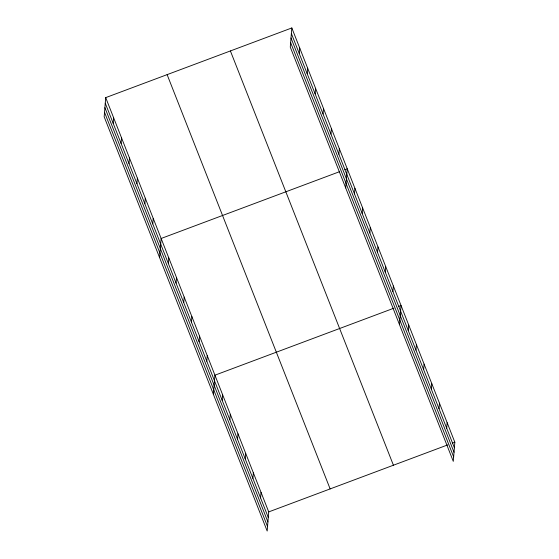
<?xml version="1.0" encoding="UTF-8"?>
<svg xmlns="http://www.w3.org/2000/svg" width="559" height="559" viewBox="0 0 559 559"><rect width="100%" height="100%" fill="white"/><g stroke="black" fill="none" stroke-linecap="round" stroke-linejoin="round"><path stroke-width="0.84" d="M105.707 97.629L104.163 116.775L267.181 531.05L268.725 511.904L105.707 97.629L291.819 27.95L454.837 442.225L453.293 461.371L290.275 47.096L291.819 27.95M113.177 123.308L113.624 117.753M121.093 143.432L121.541 137.877M129.01 163.549L129.457 157.994M136.927 183.673L137.374 178.118M144.851 203.797L145.298 198.242M152.768 223.921L153.215 218.366M159.588 257.629L161.132 238.483L339.369 171.753M168.371 263.568L168.818 258.013M176.057 283.099L176.504 277.543M183.736 302.629L184.184 297.074M191.423 322.159L191.87 316.604M199.109 341.689L199.556 336.134M206.795 361.219L207.242 355.664M213.384 394.34L214.929 375.194L393.955 308.17M222.168 400.279L222.615 394.724M229.854 419.809L230.301 414.254M237.533 439.339L237.98 433.784M245.219 458.869L245.667 453.314M252.906 478.399L253.353 472.844M260.592 497.929L261.039 492.374M299.289 53.629L299.736 48.074M307.205 73.746L307.653 68.191M315.122 93.87L315.569 88.315M323.039 113.994L323.486 108.439M330.963 134.111L331.403 128.556M338.88 154.235L339.327 148.68M345.7 187.95L347.244 168.804L344.882 169.684M354.483 193.889L354.93 188.334M362.169 213.419L362.616 207.864M369.848 232.949L370.296 227.394M377.535 252.479L377.982 246.924M385.221 272.009L385.668 266.454M392.907 291.539L393.354 285.984M399.496 324.66L401.041 305.514L398.679 306.395M408.28 330.6L408.727 325.045M415.966 350.13L416.413 344.575M423.645 369.66L424.092 364.105M431.331 389.19L431.779 383.635M439.018 408.72L439.465 403.165M446.704 428.25L447.151 422.695M268.725 511.904L447.752 444.88M452.476 443.105L454.837 442.225M291.372 33.505L454.39 447.78M291.008 37.991L454.027 452.266M290.638 42.61L453.656 456.885M230.399 50.946L393.417 465.221M167.12 74.633L330.138 488.908M105.26 103.184L268.278 517.459M104.896 107.67L267.915 521.945M104.526 112.289L267.544 526.564"/></g></svg>
